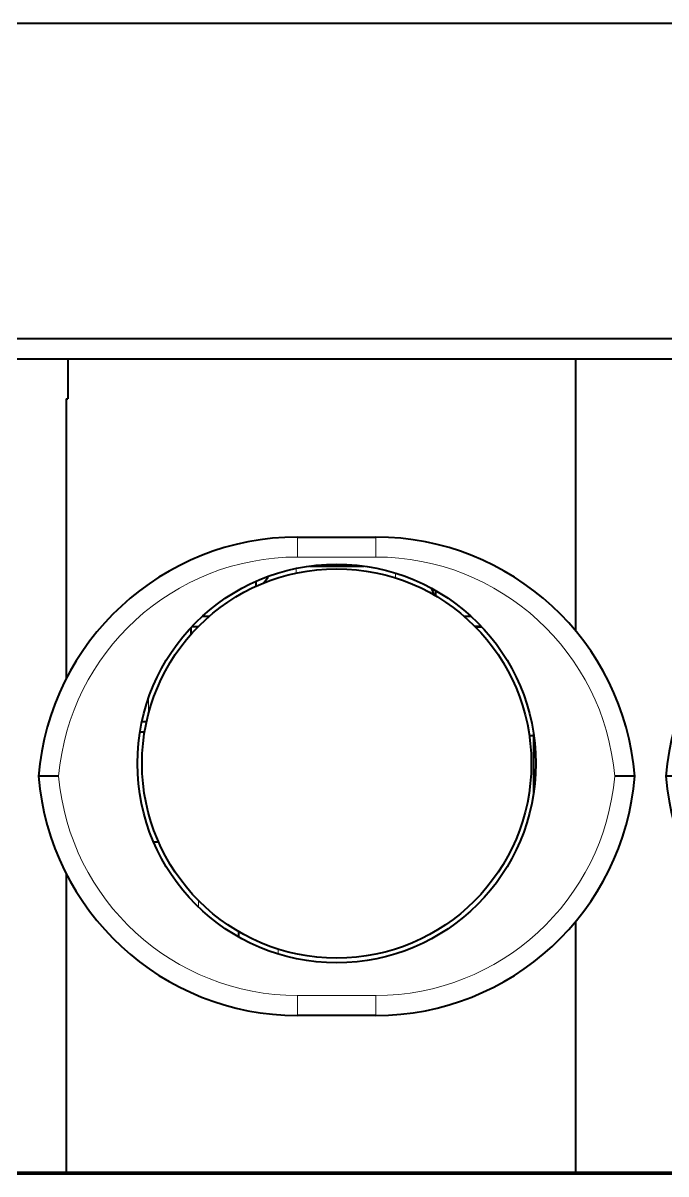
# Model space of a CAD drawing. Header units: inches. Extents: x 0 to 11, y 0 to 8.5.
# Drawn here: x 8.128 to 8.666, y 3.447 to 4.41 of the extents above; entities that cross this region are included whole.
import ezdxf

# ---------------------------------------------------------------- set-up
doc = ezdxf.new("R2010")
doc.units = ezdxf.units.IN
doc.header["$LTSCALE"] = 0.5
doc.header["$MEASUREMENT"] = 0
doc.layers.add('TANGENT_LINES', color=7, linetype='Continuous', lineweight=15)
doc.layers.add('Visible', color=7, linetype='Continuous', lineweight=40)

msp = doc.modelspace()

# ---------------------------------------------------------------- linework, layer by layer
at = {"layer": 'TANGENT_LINES'}
for p, q in [((8.35792, 3.96333), (8.35792, 3.98)), ((8.42336, 3.96333), (8.42336, 3.98)), ((8.42336, 3.96333), (8.35792, 3.96333)), ((8.33332, 3.94718), (8.33332, 3.94608)), ((8.35665, 3.95385), (8.35665, 3.94991)), ((8.43998, 3.94584), (8.43998, 3.94988)), ((8.2331, 3.84509), (8.2331, 3.83181)), ((8.27513, 3.67053), (8.27513, 3.67594)), ((8.3418, 3.63537), (8.3418, 3.63133)), ((8.35792, 3.59667), (8.42336, 3.59667)), ((8.35792, 3.58), (8.35792, 3.59667)), ((8.42336, 3.58), (8.42336, 3.59667)), ((8.16644, 3.44739), (8.16644, 3.4487)), ((8.2331, 3.4487), (8.2331, 3.44739)), ((8.27513, 3.44739), (8.27513, 3.4487)), ((8.3418, 3.4487), (8.3418, 3.44739))]:
    msp.add_line(p, q, dxfattribs=at)
for centre, start, end in [((8.35792, 3.76272), 90, 175.05886), ((8.42336, 3.76272), 4.94114, 90), ((8.35792, 3.79728), 184.94114, 270), ((8.42336, 3.79728), 270, 355.05886)]:
    msp.add_arc(centre, 0.20061, start, end, dxfattribs=at)
at = {"layer": 'Visible'}
for p, q in [((7.50774, 4.40989), (9.74108, 4.40989)), ((7.50774, 4.14613), (9.74108, 4.14613)), ((7.54108, 4.12899), (8.16586, 4.12899)), ((8.06586, 4.12899), (8.69064, 4.12899)), ((8.16586, 4.12899), (8.16586, 4.09565)), ((8.59064, 3.90139), (8.59064, 4.12899)), ((8.59064, 4.12899), (9.21542, 4.12899)), ((8.16435, 4.09565), (8.16435, 3.86142)), ((8.16435, 4.09565), (8.16586, 4.09565)), ((8.35792, 3.98), (8.42336, 3.98)), ((8.36783, 3.95578), (8.41345, 3.95578)), ((8.32332, 3.93893), (8.32332, 3.94315)), ((8.33332, 3.94608), (8.32904, 3.94104)), ((8.47332, 3.9354), (8.47332, 3.93094)), ((8.28382, 3.91356), (8.27804, 3.91356)), ((8.50324, 3.91356), (8.49746, 3.91356)), ((8.26886, 3.89875), (8.26886, 3.90447)), ((8.26944, 3.90509), (8.2748, 3.90509)), ((8.50612, 3.90546), (8.51149, 3.90546)), ((8.5067, 3.90488), (8.51204, 3.90488)), ((8.2316, 3.82552), (8.22766, 3.82552)), ((8.22993, 3.81678), (8.22603, 3.81678)), ((8.55177, 3.81402), (8.55553, 3.81402)), ((8.55553, 3.76638), (8.55553, 3.81498)), ((8.15805, 3.78), (8.14133, 3.78)), ((8.63995, 3.78), (8.62323, 3.78)), ((8.68284, 3.78), (8.66611, 3.78)), ((8.23741, 3.72513), (8.24161, 3.72513)), ((8.16435, 3.69858), (8.16435, 3.4487)), ((8.59064, 3.4487), (8.59064, 3.65861)), ((8.30847, 3.65013), (8.30847, 3.64568)), ((8.42336, 3.58), (8.35792, 3.58)), ((8.16435, 3.4487), (7.54108, 3.4487)), ((7.57441, 3.44739), (9.80774, 3.44739)), ((8.68913, 3.4487), (8.06586, 3.4487)), ((8.19977, 3.44739), (8.19977, 3.4487)), ((8.30847, 3.4487), (8.30847, 3.44739)), ((9.21392, 3.4487), (8.59064, 3.4487))]:
    msp.add_line(p, q, dxfattribs=at)
for radius in [0.16667, 0.16281]:
    msp.add_circle((8.39064, 3.79068), radius, dxfattribs=at)
for centre, start, end in [((8.35792, 3.76272), 90, 175.43871), ((8.42336, 3.76272), 4.56129, 90), ((8.8827, 3.76272), 90, 175.43871), ((8.35792, 3.79728), 184.56129, 270), ((8.42336, 3.79728), 270, 355.43871), ((8.8827, 3.79728), 184.56129, 270)]:
    msp.add_arc(centre, 0.21728, start, end, dxfattribs=at)
msp.add_open_spline([(8.47242, 3.93075), (8.47223, 3.93148), (8.47179, 3.93314), (8.47077, 3.93544), (8.47019, 3.93673)], degree=3, knots=[0, 0, 0, 0, 0.437172, 1, 1, 1, 1], dxfattribs=at)

doc.saveas('drawing.dxf')
